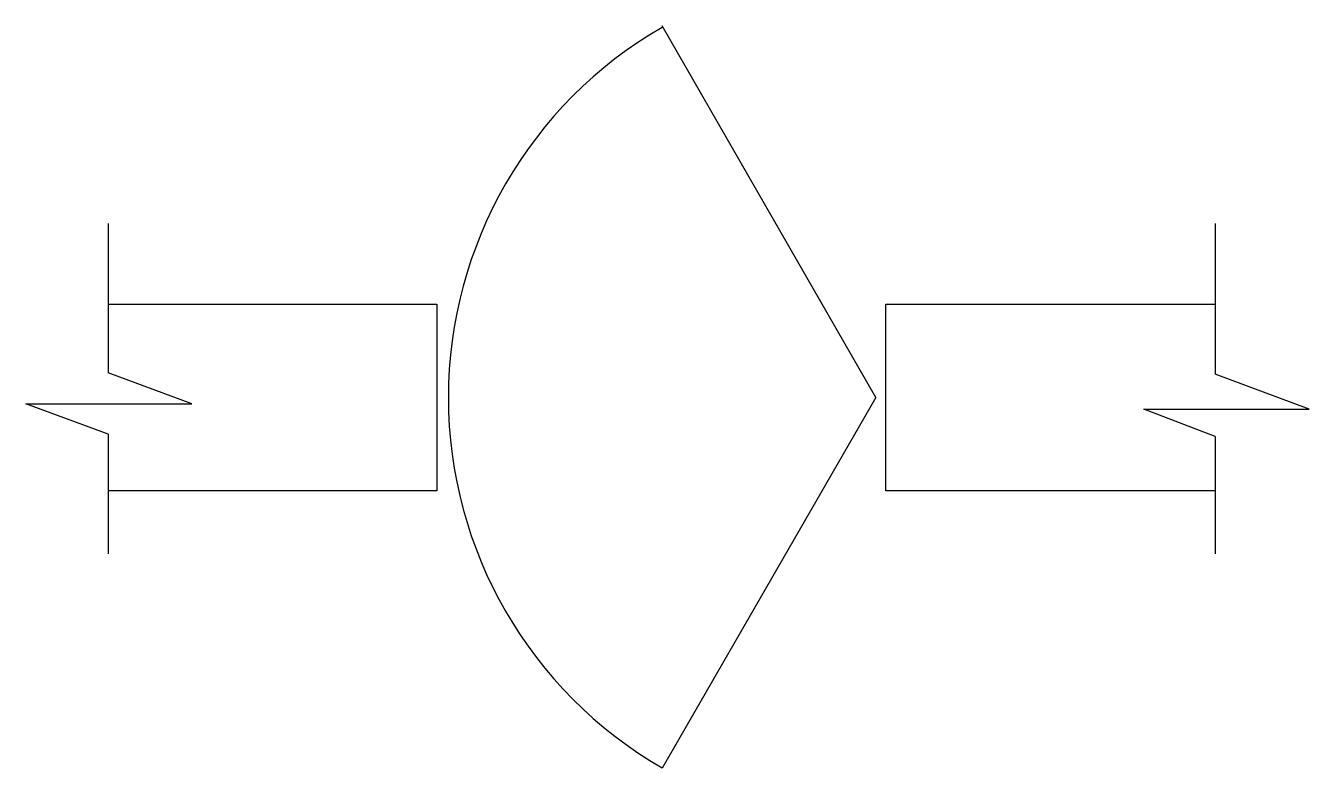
# Model space of a CAD drawing. Header units: metres. Extents: x 13407.2 to 13423.8, y 18506.3 to 18515.8.
import ezdxf

# ---------------------------------------------------------------- set-up
doc = ezdxf.new("R2010")
doc.units = ezdxf.units.M
for name, color, linetype in [('PUB_DIM', 90, 'Continuous'), ('STAIR', 2, 'Continuous'), ('WINDOW', 3, 'Continuous')]:
    doc.layers.add(name, color=color, linetype=linetype)

# ---------------------------------------------------------------- blocks, each defined once
blk = doc.blocks.new('_DBLK')
blk.add_line((-0.5, 0), (0, -0.87))
blk.add_arc((-0.5, 0), 1, 300, 0)

msp = doc.modelspace()

# ---------------------------------------------------------------- linework, layer by layer
for points in [[(13408.3, 18512.25), (13412.53, 18512.25), (13412.53, 18509.85), (13408.3, 18509.85)], [(13422.55, 18509.85), (13418.31, 18509.85), (13418.31, 18512.25), (13422.55, 18512.25)]]:
    msp.add_lwpolyline(points)
at = {"layer": 'PUB_DIM'}
for p, q in [((13408.3, 18513.29), (13408.3, 18511.37)), ((13422.55, 18513.29), (13422.55, 18511.35)), ((13409.38, 18510.97), (13408.3, 18511.37)), ((13423.76, 18510.9), (13422.55, 18511.35)), ((13408.3, 18510.58), (13407.24, 18510.97)), ((13407.24, 18510.97), (13409.38, 18510.97)), ((13422.55, 18510.55), (13421.63, 18510.9)), ((13421.63, 18510.9), (13423.76, 18510.9)), ((13408.3, 18510.58), (13408.3, 18509.04)), ((13422.55, 18510.55), (13422.55, 18509.04))]:
    msp.add_line(p, q, dxfattribs=at)
at = {"layer": 'WINDOW'}
msp.add_lwpolyline([(13418.18, 18511.05), (13415.43, 18506.28)], dxfattribs=at)
msp.add_arc((13418.18, 18511.05), 5.5, 180, 240, dxfattribs=at)

# ---------------------------------------------------------------- block references
at = {"layer": 'STAIR', "xscale": -5.5, "yscale": -5.5, "zscale": 5.5}
msp.add_blockref('_DBLK', (13415.43, 18511.05), dxfattribs=at)

doc.saveas('drawing.dxf')
